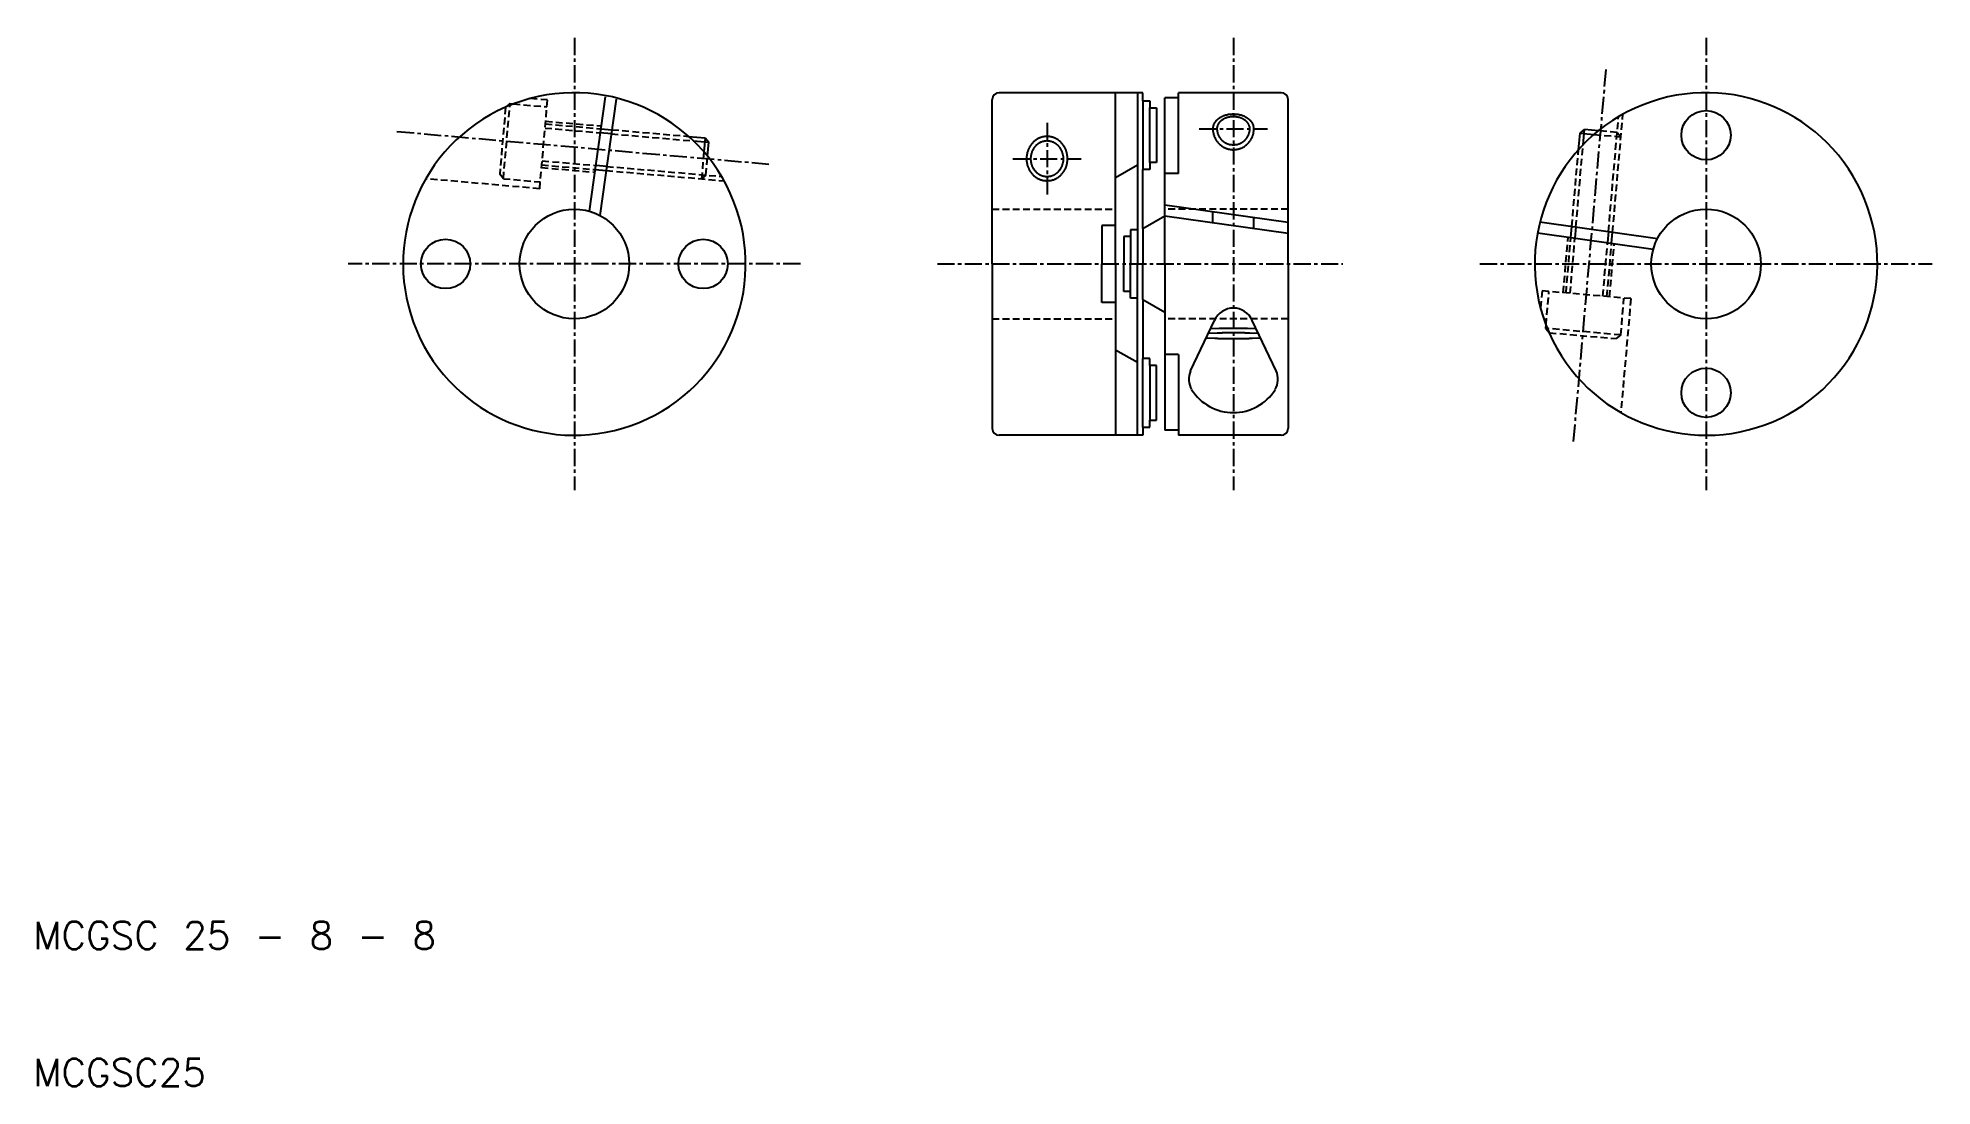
# Model space of a CAD drawing. Extents: x 10 to 149, y 10 to 87.
import ezdxf

# ---------------------------------------------------------------- set-up
doc = ezdxf.new("R2010")
doc.units = 0
doc.linetypes.add('CENTER', pattern=[2, 1.25, -0.25, 0.25, -0.25])
doc.linetypes.add('DASHED', pattern=[0.75, 0.5, -0.25])
doc.layers.get('0').update_dxf_attribs({"linetype": 'CONTINUOUS'})
doc.layers.add('CENTER', color=1, linetype='CENTER')
doc.styles.get("Standard").update_dxf_attribs({"font": 'txt.shx', "width": 0.7, "bigfont": 'bigfont.shx'})

msp = doc.modelspace()

# ---------------------------------------------------------------- linework, layer by layer
at = {"color": 3, "linetype": 'DASHED'}
for p, q in [((44.32, 76.22), (44.79, 81.58)), ((45.05, 81.68), (47.49, 81.47)), ((47.54, 81.97), (46.28, 82.08)), ((46.97, 75.49), (47.54, 81.97)), ((44.48, 81.43), (44.05, 76.55)), ((44.51, 81.46), (44.48, 81.43)), ((47.38, 80.22), (51.43, 79.87)), ((47.4, 80.42), (51.46, 80.07)), ((124.98, 72.36), (125.71, 80.74)), ((125.28, 72.32), (126.03, 80.93)), ((47.36, 79.92), (51.39, 79.57)), ((52.2, 79.5), (58.2, 78.98)), ((52.24, 79.8), (57.84, 79.31)), ((123.92, 79.45), (125.88, 79.28)), ((125.61, 79.6), (124.24, 79.72)), ((125.61, 79.6), (125.88, 79.28)), ((47.15, 77.53), (51.06, 77.19)), ((58.95, 78.18), (58.78, 76.22)), ((59.1, 76.49), (59.22, 77.86)), ((122.3, 72.74), (122.79, 78.34)), ((122.6, 72.7), (123.12, 78.7)), ((46.97, 75.49), (38.66, 76.22)), ((44.32, 76.22), (44.05, 76.55)), ((44.32, 76.22), (47.01, 75.99)), ((47.1, 77.04), (50.99, 76.7)), ((47.12, 77.23), (51.01, 76.89)), ((51.82, 76.82), (60.43, 76.07)), ((51.86, 77.12), (60.24, 76.39)), ((59.1, 76.49), (58.78, 76.22)), ((80, 74), (89, 74)), ((101.6, 74), (92.6, 74)), ((121.68, 67.9), (122.03, 71.96)), ((121.88, 67.88), (122.23, 71.93)), ((122.18, 67.86), (122.53, 71.89)), ((124.57, 67.65), (124.91, 71.56)), ((124.87, 67.62), (125.21, 71.51)), ((125.06, 67.6), (125.4, 71.49)), ((120.13, 68.04), (120.02, 66.78)), ((126.61, 67.47), (120.13, 68.04)), ((120.42, 65.55), (120.63, 67.99)), ((125.88, 64.82), (126.11, 67.51)), ((126.61, 67.47), (125.88, 59.16)), ((80, 66), (89, 66)), ((101.6, 66), (92.6, 66)), ((125.88, 64.82), (120.52, 65.29)), ((120.64, 65.01), (120.67, 64.98)), ((120.67, 64.98), (125.55, 64.55)), ((125.88, 64.82), (125.55, 64.55))]:
    msp.add_line(p, q, dxfattribs=at)
at = {"color": 7, "linetype": 'CONTINUOUS'}
for p, q in [((44.8, 81.7), (44.51, 81.46)), ((44.79, 81.58), (44.8, 81.7)), ((44.8, 81.7), (45.05, 81.68)), ((51.76, 82.19), (50.59, 73.85)), ((52.55, 82.02), (51.36, 73.54)), ((80, 70), (80, 82)), ((90.6, 82.5), (80.5, 82.5)), ((89, 76.28), (89, 82.5)), ((90.6, 82.5), (90.6, 70)), ((91, 82.5), (90.6, 82.5)), ((91, 81.9), (91, 82.5)), ((91, 81.9), (91, 76.9)), ((91, 81.9), (91.5, 81.9)), ((91.5, 81.9), (91.5, 81.4)), ((92.6, 73.52), (92.6, 82.12)), ((93.6, 82.12), (92.6, 82.12)), ((101.1, 82.5), (93.6, 82.5)), ((93.6, 82.12), (93.6, 82.5)), ((93.6, 76.6), (93.6, 82.12)), ((101.6, 70), (101.6, 82)), ((91.5, 77.4), (91.5, 81.4)), ((91.5, 81.4), (92, 81.4)), ((92, 81.4), (92, 77.4)), ((51.43, 79.87), (52.24, 79.8)), ((57.84, 79.31), (59.04, 79.2)), ((59.04, 79.2), (58.95, 78.18)), ((59.04, 79.2), (59.31, 78.88)), ((59.22, 77.86), (59.31, 78.88)), ((122.79, 78.34), (122.9, 79.54)), ((122.9, 79.54), (123.22, 79.81)), ((122.9, 79.54), (123.92, 79.45)), ((124.24, 79.72), (123.22, 79.81)), ((51.01, 76.89), (51.82, 76.82)), ((90.6, 77.2), (89, 76.28)), ((89, 70), (89, 76.28)), ((91, 72.6), (91, 76.9)), ((91.5, 76.9), (91, 76.9)), ((91.5, 77.4), (91.5, 76.9)), ((92, 77.4), (91.5, 77.4)), ((93.6, 76.6), (92.6, 76.6)), ((91, 72.6), (92.6, 73.52)), ((92.6, 74.32), (101.6, 73.06)), ((92.6, 73.52), (101.6, 72.26)), ((92.6, 70), (92.6, 73.52)), ((96.1, 73.03), (96.1, 73.83)), ((99.1, 72.61), (99.1, 73.41)), ((89, 72.8), (88, 72.8)), ((88, 72.8), (88, 70)), ((90.1, 72), (89.6, 72)), ((89.6, 72), (89.6, 70)), ((90.6, 72.5), (90.1, 72.5)), ((90.1, 72.5), (90.1, 70)), ((91, 72.6), (91, 70)), ((119.81, 72.27), (128.25, 71.09)), ((119.98, 73.07), (128.56, 71.86)), ((122.23, 71.93), (122.3, 72.74)), ((125.21, 71.51), (125.28, 72.32)), ((80, 70), (80, 58)), ((88, 67.2), (88, 70)), ((89, 70), (89, 63.72)), ((89.6, 68), (89.6, 70)), ((90.1, 67.5), (90.1, 70)), ((90.6, 57.5), (90.6, 70)), ((91, 67.4), (91, 70)), ((92.6, 70), (92.6, 66.48)), ((101.6, 70), (101.6, 58)), ((90.1, 68), (89.6, 68)), ((89, 67.2), (88, 67.2)), ((90.6, 67.5), (90.1, 67.5)), ((91, 67.4), (92.6, 66.48)), ((91, 67.4), (91, 63.1)), ((92.6, 66.48), (92.6, 57.88)), ((94.48, 62.19), (96.23, 65.88)), ((100.72, 62.19), (98.97, 65.88)), ((120.4, 65.3), (120.42, 65.55)), ((120.52, 65.29), (120.4, 65.3)), ((120.4, 65.3), (120.64, 65.01)), ((89, 63.72), (89, 57.5)), ((90.6, 62.8), (89, 63.72)), ((91, 58.1), (91, 63.1)), ((91.5, 63.1), (91, 63.1)), ((91.5, 62.6), (91.5, 63.1)), ((92, 62.6), (91.5, 62.6)), ((91.5, 62.6), (91.5, 58.6)), ((92, 58.6), (92, 62.6)), ((93.6, 63.4), (92.6, 63.4)), ((93.6, 63.4), (93.6, 57.88)), ((91, 58.1), (91.5, 58.1)), ((91, 58.1), (91, 57.5)), ((91.5, 58.1), (91.5, 58.6)), ((91.5, 58.6), (92, 58.6)), ((90.6, 57.5), (80.5, 57.5)), ((91, 57.5), (90.6, 57.5)), ((93.6, 57.88), (92.6, 57.88)), ((93.6, 57.88), (93.6, 57.5)), ((101.1, 57.5), (93.6, 57.5))]:
    msp.add_line(p, q, dxfattribs=at)
at = {"color": 3, "linetype": 'CONTINUOUS'}
for p, q in [((52.2, 79.5), (51.39, 79.57)), ((58.2, 78.98), (59.31, 78.88)), ((123.12, 78.7), (123.22, 79.81)), ((51.86, 77.12), (51.06, 77.19)), ((122.6, 72.7), (122.53, 71.89)), ((124.98, 72.36), (124.91, 71.56))]:
    msp.add_line(p, q, dxfattribs=at)
for points in [[(99.1, 79.87, 0), (99.1, 79.9, 0), (99.1, 79.92, 0), (99.1, 79.95, 0), (99.09, 79.97, 0), (99.09, 80, 0), (99.08, 80.03, 0), (99.08, 80.05, 0), (99.07, 80.08, 0), (99.06, 80.1, 0), (99.06, 80.13, 0), (99.05, 80.15, 0), (99.04, 80.18, 0), (99.02, 80.2, 0), (99.01, 80.23, 0), (99, 80.25, 0), (98.99, 80.28, 0), (98.97, 80.3, 0), (98.96, 80.32, 0), (98.94, 80.35, 0), (98.92, 80.37, 0), (98.91, 80.39, 0), (98.89, 80.41, 0), (98.87, 80.44, 0), (98.85, 80.46, 0), (98.83, 80.48, 0), (98.8, 80.5, 0), (98.78, 80.52, 0), (98.76, 80.54, 0), (98.74, 80.56, 0), (98.71, 80.58, 0), (98.69, 80.6, 0), (98.66, 80.62, 0), (98.63, 80.64, 0), (98.61, 80.65, 0), (98.58, 80.67, 0), (98.55, 80.69, 0), (98.52, 80.7, 0), (98.49, 80.72, 0), (98.46, 80.73, 0), (98.43, 80.75, 0), (98.4, 80.76, 0), (98.37, 80.78, 0), (98.34, 80.79, 0), (98.31, 80.8, 0), (98.27, 80.81, 0), (98.24, 80.83, 0), (98.21, 80.84, 0), (98.17, 80.85, 0), (98.14, 80.86, 0), (98.11, 80.87, 0), (98.07, 80.87, 0), (98.04, 80.88, 0), (98, 80.89, 0), (97.96, 80.9, 0), (97.93, 80.9, 0), (97.89, 80.91, 0), (97.86, 80.91, 0), (97.82, 80.92, 0), (97.78, 80.92, 0), (97.75, 80.92, 0), (97.71, 80.92, 0), (97.67, 80.93, 0), (97.64, 80.93, 0), (97.6, 80.93, 0), (97.56, 80.93, 0), (97.53, 80.93, 0), (97.49, 80.92, 0), (97.45, 80.92, 0), (97.42, 80.92, 0), (97.38, 80.92, 0), (97.34, 80.91, 0), (97.31, 80.91, 0), (97.27, 80.9, 0), (97.24, 80.9, 0), (97.2, 80.89, 0), (97.16, 80.88, 0), (97.13, 80.87, 0), (97.09, 80.87, 0), (97.06, 80.86, 0), (97.03, 80.85, 0), (96.99, 80.84, 0), (96.96, 80.83, 0), (96.93, 80.81, 0), (96.89, 80.8, 0), (96.86, 80.79, 0), (96.83, 80.78, 0), (96.8, 80.76, 0), (96.77, 80.75, 0), (96.74, 80.73, 0), (96.71, 80.72, 0), (96.68, 80.7, 0), (96.65, 80.69, 0), (96.62, 80.67, 0), (96.59, 80.65, 0), (96.57, 80.64, 0), (96.54, 80.62, 0), (96.51, 80.6, 0), (96.49, 80.58, 0), (96.46, 80.56, 0), (96.44, 80.54, 0), (96.42, 80.52, 0), (96.4, 80.5, 0), (96.37, 80.48, 0), (96.35, 80.46, 0), (96.33, 80.44, 0), (96.31, 80.41, 0), (96.29, 80.39, 0), (96.28, 80.37, 0), (96.26, 80.35, 0), (96.24, 80.32, 0), (96.23, 80.3, 0), (96.21, 80.28, 0), (96.2, 80.25, 0), (96.19, 80.23, 0), (96.18, 80.2, 0), (96.16, 80.18, 0), (96.15, 80.15, 0), (96.14, 80.13, 0), (96.14, 80.1, 0), (96.13, 80.08, 0), (96.12, 80.05, 0), (96.12, 80.03, 0), (96.11, 80, 0), (96.11, 79.97, 0), (96.1, 79.95, 0), (96.1, 79.92, 0), (96.1, 79.9, 0), (96.1, 79.87, 0)], [(85.5, 77.67, 0), (85.5, 77.71, 0), (85.5, 77.75, 0), (85.5, 77.79, 0), (85.49, 77.83, 0), (85.49, 77.87, 0), (85.48, 77.91, 0), (85.48, 77.95, 0), (85.47, 77.99, 0), (85.46, 78.03, 0), (85.45, 78.07, 0), (85.45, 78.11, 0), (85.44, 78.14, 0), (85.42, 78.18, 0), (85.41, 78.22, 0), (85.4, 78.26, 0), (85.39, 78.3, 0), (85.37, 78.33, 0), (85.36, 78.37, 0), (85.34, 78.41, 0), (85.32, 78.44, 0), (85.31, 78.48, 0), (85.29, 78.51, 0), (85.27, 78.55, 0), (85.25, 78.58, 0), (85.23, 78.61, 0), (85.2, 78.65, 0), (85.18, 78.68, 0), (85.16, 78.71, 0), (85.14, 78.74, 0), (85.11, 78.77, 0), (85.09, 78.8, 0), (85.06, 78.83, 0), (85.03, 78.86, 0), (85.01, 78.88, 0), (84.98, 78.91, 0), (84.95, 78.94, 0), (84.92, 78.96, 0), (84.89, 78.99, 0), (84.86, 79.01, 0), (84.83, 79.03, 0), (84.8, 79.05, 0), (84.77, 79.08, 0), (84.74, 79.1, 0), (84.71, 79.11, 0), (84.67, 79.13, 0), (84.64, 79.15, 0), (84.61, 79.17, 0), (84.57, 79.18, 0), (84.54, 79.2, 0), (84.51, 79.21, 0), (84.47, 79.23, 0), (84.44, 79.24, 0), (84.4, 79.25, 0), (84.36, 79.26, 0), (84.33, 79.27, 0), (84.29, 79.28, 0), (84.26, 79.28, 0), (84.22, 79.29, 0), (84.18, 79.3, 0), (84.15, 79.3, 0), (84.11, 79.3, 0), (84.07, 79.31, 0), (84.04, 79.31, 0), (84, 79.31, 0), (83.96, 79.31, 0), (83.93, 79.31, 0), (83.89, 79.3, 0), (83.85, 79.3, 0), (83.82, 79.3, 0), (83.78, 79.29, 0), (83.74, 79.28, 0), (83.71, 79.28, 0), (83.67, 79.27, 0), (83.64, 79.26, 0), (83.6, 79.25, 0), (83.56, 79.24, 0), (83.53, 79.23, 0), (83.49, 79.21, 0), (83.46, 79.2, 0), (83.43, 79.18, 0), (83.39, 79.17, 0), (83.36, 79.15, 0), (83.33, 79.13, 0), (83.29, 79.11, 0), (83.26, 79.1, 0), (83.23, 79.08, 0), (83.2, 79.05, 0), (83.17, 79.03, 0), (83.14, 79.01, 0), (83.11, 78.99, 0), (83.08, 78.96, 0), (83.05, 78.94, 0), (83.02, 78.91, 0), (82.99, 78.88, 0), (82.97, 78.86, 0), (82.94, 78.83, 0), (82.91, 78.8, 0), (82.89, 78.77, 0), (82.86, 78.74, 0), (82.84, 78.71, 0), (82.82, 78.68, 0), (82.8, 78.65, 0), (82.77, 78.61, 0), (82.75, 78.58, 0), (82.73, 78.55, 0), (82.71, 78.51, 0), (82.69, 78.48, 0), (82.68, 78.44, 0), (82.66, 78.41, 0), (82.64, 78.37, 0), (82.63, 78.33, 0), (82.61, 78.3, 0), (82.6, 78.26, 0), (82.59, 78.22, 0), (82.58, 78.18, 0), (82.56, 78.14, 0), (82.55, 78.11, 0), (82.55, 78.07, 0), (82.54, 78.03, 0), (82.53, 77.99, 0), (82.52, 77.95, 0), (82.52, 77.91, 0), (82.51, 77.87, 0), (82.51, 77.83, 0), (82.5, 77.79, 0), (82.5, 77.75, 0), (82.5, 77.71, 0), (82.5, 77.67, 0)], [(96.1, 79.87, 0), (96.1, 79.83, 0), (96.1, 79.8, 0), (96.1, 79.76, 0), (96.11, 79.72, 0), (96.11, 79.68, 0), (96.12, 79.65, 0), (96.12, 79.61, 0), (96.13, 79.57, 0), (96.14, 79.54, 0), (96.14, 79.5, 0), (96.15, 79.46, 0), (96.16, 79.43, 0), (96.18, 79.39, 0), (96.19, 79.36, 0), (96.2, 79.32, 0), (96.21, 79.29, 0), (96.23, 79.25, 0), (96.24, 79.22, 0), (96.26, 79.18, 0), (96.28, 79.15, 0), (96.29, 79.12, 0), (96.31, 79.09, 0), (96.33, 79.05, 0), (96.35, 79.02, 0), (96.37, 78.99, 0), (96.4, 78.96, 0), (96.42, 78.93, 0), (96.44, 78.9, 0), (96.46, 78.87, 0), (96.49, 78.84, 0), (96.51, 78.82, 0), (96.54, 78.79, 0), (96.57, 78.76, 0), (96.59, 78.74, 0), (96.62, 78.71, 0), (96.65, 78.69, 0), (96.68, 78.67, 0), (96.71, 78.64, 0), (96.74, 78.62, 0), (96.77, 78.6, 0), (96.8, 78.58, 0), (96.83, 78.56, 0), (96.86, 78.54, 0), (96.89, 78.52, 0), (96.93, 78.51, 0), (96.96, 78.49, 0), (96.99, 78.47, 0), (97.03, 78.46, 0), (97.06, 78.45, 0), (97.09, 78.43, 0), (97.13, 78.42, 0), (97.16, 78.41, 0), (97.2, 78.4, 0), (97.24, 78.39, 0), (97.27, 78.38, 0), (97.31, 78.37, 0), (97.34, 78.37, 0), (97.38, 78.36, 0), (97.42, 78.35, 0), (97.45, 78.35, 0), (97.49, 78.35, 0), (97.53, 78.34, 0), (97.56, 78.34, 0), (97.6, 78.34, 0), (97.64, 78.34, 0), (97.67, 78.34, 0), (97.71, 78.35, 0), (97.75, 78.35, 0), (97.78, 78.35, 0), (97.82, 78.36, 0), (97.86, 78.37, 0), (97.89, 78.37, 0), (97.93, 78.38, 0), (97.96, 78.39, 0), (98, 78.4, 0), (98.04, 78.41, 0), (98.07, 78.42, 0), (98.11, 78.43, 0), (98.14, 78.45, 0), (98.17, 78.46, 0), (98.21, 78.47, 0), (98.24, 78.49, 0), (98.27, 78.51, 0), (98.31, 78.52, 0), (98.34, 78.54, 0), (98.37, 78.56, 0), (98.4, 78.58, 0), (98.43, 78.6, 0), (98.46, 78.62, 0), (98.49, 78.64, 0), (98.52, 78.67, 0), (98.55, 78.69, 0), (98.58, 78.71, 0), (98.61, 78.74, 0), (98.63, 78.76, 0), (98.66, 78.79, 0), (98.69, 78.82, 0), (98.71, 78.84, 0), (98.74, 78.87, 0), (98.76, 78.9, 0), (98.78, 78.93, 0), (98.8, 78.96, 0), (98.83, 78.99, 0), (98.85, 79.02, 0), (98.87, 79.05, 0), (98.89, 79.09, 0), (98.91, 79.12, 0), (98.92, 79.15, 0), (98.94, 79.18, 0), (98.96, 79.22, 0), (98.97, 79.25, 0), (98.99, 79.29, 0), (99, 79.32, 0), (99.01, 79.36, 0), (99.02, 79.39, 0), (99.04, 79.43, 0), (99.05, 79.46, 0), (99.06, 79.5, 0), (99.06, 79.54, 0), (99.07, 79.57, 0), (99.08, 79.61, 0), (99.08, 79.65, 0), (99.09, 79.68, 0), (99.09, 79.72, 0), (99.1, 79.76, 0), (99.1, 79.8, 0), (99.1, 79.83, 0), (99.1, 79.87, 0)], [(82.5, 77.67, 0), (82.5, 77.63, 0), (82.5, 77.59, 0), (82.5, 77.55, 0), (82.51, 77.51, 0), (82.51, 77.47, 0), (82.52, 77.43, 0), (82.52, 77.4, 0), (82.53, 77.36, 0), (82.54, 77.32, 0), (82.55, 77.28, 0), (82.55, 77.24, 0), (82.56, 77.2, 0), (82.58, 77.17, 0), (82.59, 77.13, 0), (82.6, 77.09, 0), (82.61, 77.06, 0), (82.63, 77.02, 0), (82.64, 76.99, 0), (82.66, 76.95, 0), (82.68, 76.92, 0), (82.69, 76.88, 0), (82.71, 76.85, 0), (82.73, 76.81, 0), (82.75, 76.78, 0), (82.77, 76.75, 0), (82.8, 76.72, 0), (82.82, 76.69, 0), (82.84, 76.66, 0), (82.86, 76.62, 0), (82.89, 76.6, 0), (82.91, 76.57, 0), (82.94, 76.54, 0), (82.97, 76.51, 0), (82.99, 76.48, 0), (83.02, 76.46, 0), (83.05, 76.43, 0), (83.08, 76.41, 0), (83.11, 76.39, 0), (83.14, 76.36, 0), (83.17, 76.34, 0), (83.2, 76.32, 0), (83.23, 76.3, 0), (83.26, 76.28, 0), (83.29, 76.26, 0), (83.33, 76.24, 0), (83.36, 76.22, 0), (83.39, 76.21, 0), (83.43, 76.19, 0), (83.46, 76.18, 0), (83.49, 76.16, 0), (83.53, 76.15, 0), (83.56, 76.14, 0), (83.6, 76.13, 0), (83.64, 76.12, 0), (83.67, 76.11, 0), (83.71, 76.1, 0), (83.74, 76.09, 0), (83.78, 76.09, 0), (83.82, 76.08, 0), (83.85, 76.08, 0), (83.89, 76.08, 0), (83.93, 76.07, 0), (83.96, 76.07, 0), (84, 76.07, 0), (84.04, 76.07, 0), (84.07, 76.07, 0), (84.11, 76.08, 0), (84.15, 76.08, 0), (84.18, 76.08, 0), (84.22, 76.09, 0), (84.26, 76.09, 0), (84.29, 76.1, 0), (84.33, 76.11, 0), (84.36, 76.12, 0), (84.4, 76.13, 0), (84.44, 76.14, 0), (84.47, 76.15, 0), (84.51, 76.16, 0), (84.54, 76.18, 0), (84.57, 76.19, 0), (84.61, 76.21, 0), (84.64, 76.22, 0), (84.67, 76.24, 0), (84.71, 76.26, 0), (84.74, 76.28, 0), (84.77, 76.3, 0), (84.8, 76.32, 0), (84.83, 76.34, 0), (84.86, 76.36, 0), (84.89, 76.39, 0), (84.92, 76.41, 0), (84.95, 76.43, 0), (84.98, 76.46, 0), (85.01, 76.48, 0), (85.03, 76.51, 0), (85.06, 76.54, 0), (85.09, 76.57, 0), (85.11, 76.6, 0), (85.14, 76.62, 0), (85.16, 76.66, 0), (85.18, 76.69, 0), (85.2, 76.72, 0), (85.23, 76.75, 0), (85.25, 76.78, 0), (85.27, 76.81, 0), (85.29, 76.85, 0), (85.31, 76.88, 0), (85.32, 76.92, 0), (85.34, 76.95, 0), (85.36, 76.99, 0), (85.37, 77.02, 0), (85.39, 77.06, 0), (85.4, 77.09, 0), (85.41, 77.13, 0), (85.42, 77.17, 0), (85.44, 77.2, 0), (85.45, 77.24, 0), (85.45, 77.28, 0), (85.46, 77.32, 0), (85.47, 77.36, 0), (85.48, 77.4, 0), (85.48, 77.43, 0), (85.49, 77.47, 0), (85.49, 77.51, 0), (85.5, 77.55, 0), (85.5, 77.59, 0), (85.5, 77.63, 0), (85.5, 77.67, 0)]]:
    msp.add_polyline3d(points, dxfattribs=at)
at = {"color": 7, "linetype": 'CONTINUOUS'}
for points in [[(98.8, 79.87, 0), (98.8, 79.89, 0), (98.8, 79.91, 0), (98.8, 79.94, 0), (98.79, 79.96, 0), (98.79, 79.98, 0), (98.79, 80, 0), (98.78, 80.02, 0), (98.78, 80.04, 0), (98.77, 80.06, 0), (98.76, 80.08, 0), (98.76, 80.1, 0), (98.75, 80.12, 0), (98.74, 80.15, 0), (98.73, 80.17, 0), (98.72, 80.19, 0), (98.71, 80.21, 0), (98.7, 80.22, 0), (98.68, 80.24, 0), (98.67, 80.26, 0), (98.66, 80.28, 0), (98.64, 80.3, 0), (98.63, 80.32, 0), (98.61, 80.34, 0), (98.6, 80.36, 0), (98.58, 80.37, 0), (98.56, 80.39, 0), (98.55, 80.41, 0), (98.53, 80.43, 0), (98.51, 80.44, 0), (98.49, 80.46, 0), (98.47, 80.47, 0), (98.45, 80.49, 0), (98.43, 80.5, 0), (98.41, 80.52, 0), (98.38, 80.53, 0), (98.36, 80.55, 0), (98.34, 80.56, 0), (98.31, 80.57, 0), (98.29, 80.59, 0), (98.27, 80.6, 0), (98.24, 80.61, 0), (98.22, 80.62, 0), (98.19, 80.63, 0), (98.17, 80.64, 0), (98.14, 80.65, 0), (98.11, 80.66, 0), (98.09, 80.67, 0), (98.06, 80.68, 0), (98.03, 80.69, 0), (98, 80.69, 0), (97.98, 80.7, 0), (97.95, 80.71, 0), (97.92, 80.71, 0), (97.89, 80.72, 0), (97.86, 80.72, 0), (97.83, 80.73, 0), (97.81, 80.73, 0), (97.78, 80.74, 0), (97.75, 80.74, 0), (97.72, 80.74, 0), (97.69, 80.74, 0), (97.66, 80.74, 0), (97.63, 80.74, 0), (97.6, 80.74, 0), (97.57, 80.74, 0), (97.54, 80.74, 0), (97.51, 80.74, 0), (97.48, 80.74, 0), (97.45, 80.74, 0), (97.42, 80.74, 0), (97.39, 80.73, 0), (97.37, 80.73, 0), (97.34, 80.72, 0), (97.31, 80.72, 0), (97.28, 80.71, 0), (97.25, 80.71, 0), (97.22, 80.7, 0), (97.2, 80.69, 0), (97.17, 80.69, 0), (97.14, 80.68, 0), (97.11, 80.67, 0), (97.09, 80.66, 0), (97.06, 80.65, 0), (97.03, 80.64, 0), (97.01, 80.63, 0), (96.98, 80.62, 0), (96.96, 80.61, 0), (96.93, 80.6, 0), (96.91, 80.59, 0), (96.89, 80.57, 0), (96.86, 80.56, 0), (96.84, 80.55, 0), (96.82, 80.53, 0), (96.79, 80.52, 0), (96.77, 80.5, 0), (96.75, 80.49, 0), (96.73, 80.47, 0), (96.71, 80.46, 0), (96.69, 80.44, 0), (96.67, 80.43, 0), (96.65, 80.41, 0), (96.64, 80.39, 0), (96.62, 80.37, 0), (96.6, 80.36, 0), (96.59, 80.34, 0), (96.57, 80.32, 0), (96.56, 80.3, 0), (96.54, 80.28, 0), (96.53, 80.26, 0), (96.52, 80.24, 0), (96.5, 80.22, 0), (96.49, 80.21, 0), (96.48, 80.19, 0), (96.47, 80.17, 0), (96.46, 80.15, 0), (96.45, 80.12, 0), (96.44, 80.1, 0), (96.44, 80.08, 0), (96.43, 80.06, 0), (96.42, 80.04, 0), (96.42, 80.02, 0), (96.41, 80, 0), (96.41, 79.98, 0), (96.41, 79.96, 0), (96.4, 79.94, 0), (96.4, 79.91, 0), (96.4, 79.89, 0), (96.4, 79.87, 0)], [(85.2, 77.67, 0), (85.2, 77.7, 0), (85.2, 77.73, 0), (85.2, 77.77, 0), (85.19, 77.8, 0), (85.19, 77.83, 0), (85.19, 77.86, 0), (85.18, 77.89, 0), (85.18, 77.92, 0), (85.17, 77.96, 0), (85.16, 77.99, 0), (85.16, 78.02, 0), (85.15, 78.05, 0), (85.14, 78.08, 0), (85.13, 78.11, 0), (85.12, 78.14, 0), (85.11, 78.17, 0), (85.1, 78.2, 0), (85.08, 78.23, 0), (85.07, 78.26, 0), (85.06, 78.28, 0), (85.04, 78.31, 0), (85.03, 78.34, 0), (85.01, 78.37, 0), (85, 78.39, 0), (84.98, 78.42, 0), (84.96, 78.45, 0), (84.95, 78.47, 0), (84.93, 78.5, 0), (84.91, 78.52, 0), (84.89, 78.55, 0), (84.87, 78.57, 0), (84.85, 78.59, 0), (84.83, 78.62, 0), (84.81, 78.64, 0), (84.78, 78.66, 0), (84.76, 78.68, 0), (84.74, 78.7, 0), (84.71, 78.72, 0), (84.69, 78.74, 0), (84.67, 78.76, 0), (84.64, 78.77, 0), (84.62, 78.79, 0), (84.59, 78.81, 0), (84.57, 78.82, 0), (84.54, 78.84, 0), (84.51, 78.85, 0), (84.49, 78.86, 0), (84.46, 78.88, 0), (84.43, 78.89, 0), (84.4, 78.9, 0), (84.38, 78.91, 0), (84.35, 78.92, 0), (84.32, 78.93, 0), (84.29, 78.94, 0), (84.26, 78.94, 0), (84.23, 78.95, 0), (84.21, 78.96, 0), (84.18, 78.96, 0), (84.15, 78.97, 0), (84.12, 78.97, 0), (84.09, 78.97, 0), (84.06, 78.97, 0), (84.03, 78.98, 0), (84, 78.98, 0), (83.97, 78.98, 0), (83.94, 78.97, 0), (83.91, 78.97, 0), (83.88, 78.97, 0), (83.85, 78.97, 0), (83.82, 78.96, 0), (83.79, 78.96, 0), (83.77, 78.95, 0), (83.74, 78.94, 0), (83.71, 78.94, 0), (83.68, 78.93, 0), (83.65, 78.92, 0), (83.62, 78.91, 0), (83.6, 78.9, 0), (83.57, 78.89, 0), (83.54, 78.88, 0), (83.51, 78.86, 0), (83.49, 78.85, 0), (83.46, 78.84, 0), (83.43, 78.82, 0), (83.41, 78.81, 0), (83.38, 78.79, 0), (83.36, 78.77, 0), (83.33, 78.76, 0), (83.31, 78.74, 0), (83.29, 78.72, 0), (83.26, 78.7, 0), (83.24, 78.68, 0), (83.22, 78.66, 0), (83.19, 78.64, 0), (83.17, 78.62, 0), (83.15, 78.59, 0), (83.13, 78.57, 0), (83.11, 78.55, 0), (83.09, 78.52, 0), (83.07, 78.5, 0), (83.05, 78.47, 0), (83.04, 78.45, 0), (83.02, 78.42, 0), (83, 78.39, 0), (82.99, 78.37, 0), (82.97, 78.34, 0), (82.96, 78.31, 0), (82.94, 78.28, 0), (82.93, 78.26, 0), (82.92, 78.23, 0), (82.9, 78.2, 0), (82.89, 78.17, 0), (82.88, 78.14, 0), (82.87, 78.11, 0), (82.86, 78.08, 0), (82.85, 78.05, 0), (82.84, 78.02, 0), (82.84, 77.99, 0), (82.83, 77.96, 0), (82.82, 77.92, 0), (82.82, 77.89, 0), (82.81, 77.86, 0), (82.81, 77.83, 0), (82.81, 77.8, 0), (82.8, 77.77, 0), (82.8, 77.73, 0), (82.8, 77.7, 0), (82.8, 77.67, 0)], [(96.4, 79.87, 0), (96.4, 79.84, 0), (96.4, 79.81, 0), (96.4, 79.78, 0), (96.41, 79.76, 0), (96.41, 79.73, 0), (96.41, 79.7, 0), (96.42, 79.67, 0), (96.42, 79.64, 0), (96.43, 79.61, 0), (96.44, 79.59, 0), (96.44, 79.56, 0), (96.45, 79.53, 0), (96.46, 79.5, 0), (96.47, 79.48, 0), (96.48, 79.45, 0), (96.49, 79.42, 0), (96.5, 79.4, 0), (96.52, 79.37, 0), (96.53, 79.34, 0), (96.54, 79.32, 0), (96.56, 79.29, 0), (96.57, 79.27, 0), (96.59, 79.24, 0), (96.6, 79.22, 0), (96.62, 79.2, 0), (96.64, 79.17, 0), (96.65, 79.15, 0), (96.67, 79.13, 0), (96.69, 79.11, 0), (96.71, 79.08, 0), (96.73, 79.06, 0), (96.75, 79.04, 0), (96.77, 79.02, 0), (96.79, 79, 0), (96.82, 78.98, 0), (96.84, 78.97, 0), (96.86, 78.95, 0), (96.89, 78.93, 0), (96.91, 78.91, 0), (96.93, 78.9, 0), (96.96, 78.88, 0), (96.98, 78.87, 0), (97.01, 78.85, 0), (97.03, 78.84, 0), (97.06, 78.82, 0), (97.09, 78.81, 0), (97.11, 78.8, 0), (97.14, 78.79, 0), (97.17, 78.78, 0), (97.2, 78.77, 0), (97.22, 78.76, 0), (97.25, 78.75, 0), (97.28, 78.74, 0), (97.31, 78.73, 0), (97.34, 78.73, 0), (97.37, 78.72, 0), (97.39, 78.72, 0), (97.42, 78.71, 0), (97.45, 78.71, 0), (97.48, 78.71, 0), (97.51, 78.7, 0), (97.54, 78.7, 0), (97.57, 78.7, 0), (97.6, 78.7, 0), (97.63, 78.7, 0), (97.66, 78.7, 0), (97.69, 78.7, 0), (97.72, 78.71, 0), (97.75, 78.71, 0), (97.78, 78.71, 0), (97.81, 78.72, 0), (97.83, 78.72, 0), (97.86, 78.73, 0), (97.89, 78.73, 0), (97.92, 78.74, 0), (97.95, 78.75, 0), (97.98, 78.76, 0), (98, 78.77, 0), (98.03, 78.78, 0), (98.06, 78.79, 0), (98.09, 78.8, 0), (98.11, 78.81, 0), (98.14, 78.82, 0), (98.17, 78.84, 0), (98.19, 78.85, 0), (98.22, 78.87, 0), (98.24, 78.88, 0), (98.27, 78.9, 0), (98.29, 78.91, 0), (98.31, 78.93, 0), (98.34, 78.95, 0), (98.36, 78.97, 0), (98.38, 78.98, 0), (98.41, 79, 0), (98.43, 79.02, 0), (98.45, 79.04, 0), (98.47, 79.06, 0), (98.49, 79.08, 0), (98.51, 79.11, 0), (98.53, 79.13, 0), (98.55, 79.15, 0), (98.56, 79.17, 0), (98.58, 79.2, 0), (98.6, 79.22, 0), (98.61, 79.24, 0), (98.63, 79.27, 0), (98.64, 79.29, 0), (98.66, 79.32, 0), (98.67, 79.34, 0), (98.68, 79.37, 0), (98.7, 79.4, 0), (98.71, 79.42, 0), (98.72, 79.45, 0), (98.73, 79.48, 0), (98.74, 79.5, 0), (98.75, 79.53, 0), (98.76, 79.56, 0), (98.76, 79.59, 0), (98.77, 79.61, 0), (98.78, 79.64, 0), (98.78, 79.67, 0), (98.79, 79.7, 0), (98.79, 79.73, 0), (98.79, 79.76, 0), (98.8, 79.78, 0), (98.8, 79.81, 0), (98.8, 79.84, 0), (98.8, 79.87, 0)], [(82.8, 77.67, 0), (82.8, 77.64, 0), (82.8, 77.61, 0), (82.8, 77.57, 0), (82.81, 77.54, 0), (82.81, 77.51, 0), (82.81, 77.48, 0), (82.82, 77.45, 0), (82.82, 77.42, 0), (82.83, 77.39, 0), (82.84, 77.36, 0), (82.84, 77.33, 0), (82.85, 77.3, 0), (82.86, 77.27, 0), (82.87, 77.24, 0), (82.88, 77.21, 0), (82.89, 77.18, 0), (82.9, 77.15, 0), (82.92, 77.12, 0), (82.93, 77.09, 0), (82.94, 77.06, 0), (82.96, 77.04, 0), (82.97, 77.01, 0), (82.99, 76.98, 0), (83, 76.96, 0), (83.02, 76.93, 0), (83.04, 76.91, 0), (83.05, 76.88, 0), (83.07, 76.86, 0), (83.09, 76.83, 0), (83.11, 76.81, 0), (83.13, 76.79, 0), (83.15, 76.76, 0), (83.17, 76.74, 0), (83.19, 76.72, 0), (83.22, 76.7, 0), (83.24, 76.68, 0), (83.26, 76.66, 0), (83.29, 76.64, 0), (83.31, 76.62, 0), (83.33, 76.6, 0), (83.36, 76.59, 0), (83.38, 76.57, 0), (83.41, 76.55, 0), (83.43, 76.54, 0), (83.46, 76.52, 0), (83.49, 76.51, 0), (83.51, 76.5, 0), (83.54, 76.49, 0), (83.57, 76.47, 0), (83.6, 76.46, 0), (83.62, 76.45, 0), (83.65, 76.44, 0), (83.68, 76.43, 0), (83.71, 76.43, 0), (83.74, 76.42, 0), (83.77, 76.41, 0), (83.79, 76.41, 0), (83.82, 76.4, 0), (83.85, 76.4, 0), (83.88, 76.39, 0), (83.91, 76.39, 0), (83.94, 76.39, 0), (83.97, 76.39, 0), (84, 76.39, 0), (84.03, 76.39, 0), (84.06, 76.39, 0), (84.09, 76.39, 0), (84.12, 76.39, 0), (84.15, 76.4, 0), (84.18, 76.4, 0), (84.21, 76.41, 0), (84.23, 76.41, 0), (84.26, 76.42, 0), (84.29, 76.43, 0), (84.32, 76.43, 0), (84.35, 76.44, 0), (84.38, 76.45, 0), (84.4, 76.46, 0), (84.43, 76.47, 0), (84.46, 76.49, 0), (84.49, 76.5, 0), (84.51, 76.51, 0), (84.54, 76.52, 0), (84.57, 76.54, 0), (84.59, 76.55, 0), (84.62, 76.57, 0), (84.64, 76.59, 0), (84.67, 76.6, 0), (84.69, 76.62, 0), (84.71, 76.64, 0), (84.74, 76.66, 0), (84.76, 76.68, 0), (84.78, 76.7, 0), (84.81, 76.72, 0), (84.83, 76.74, 0), (84.85, 76.76, 0), (84.87, 76.79, 0), (84.89, 76.81, 0), (84.91, 76.83, 0), (84.93, 76.86, 0), (84.95, 76.88, 0), (84.96, 76.91, 0), (84.98, 76.93, 0), (85, 76.96, 0), (85.01, 76.98, 0), (85.03, 77.01, 0), (85.04, 77.04, 0), (85.06, 77.06, 0), (85.07, 77.09, 0), (85.08, 77.12, 0), (85.1, 77.15, 0), (85.11, 77.18, 0), (85.12, 77.21, 0), (85.13, 77.24, 0), (85.14, 77.27, 0), (85.15, 77.3, 0), (85.16, 77.33, 0), (85.16, 77.36, 0), (85.17, 77.39, 0), (85.18, 77.42, 0), (85.18, 77.45, 0), (85.19, 77.48, 0), (85.19, 77.51, 0), (85.19, 77.54, 0), (85.2, 77.57, 0), (85.2, 77.61, 0), (85.2, 77.64, 0), (85.2, 77.67, 0)], [(99.27, 65.26, 0), (98.63, 65.28, 0), (98.57, 65.29, 0), (98.52, 65.29, 0), (98.46, 65.29, 0), (98.41, 65.29, 0), (98.35, 65.29, 0), (98.29, 65.29, 0), (98.24, 65.3, 0), (98.18, 65.3, 0), (98.12, 65.3, 0), (98.07, 65.3, 0), (98.01, 65.3, 0), (97.95, 65.3, 0), (97.89, 65.3, 0), (97.83, 65.3, 0), (97.78, 65.3, 0), (97.72, 65.3, 0), (97.66, 65.3, 0), (97.6, 65.3, 0), (97.54, 65.3, 0), (97.48, 65.3, 0), (97.42, 65.3, 0), (97.37, 65.3, 0), (97.31, 65.3, 0), (97.25, 65.3, 0), (97.19, 65.3, 0), (97.13, 65.3, 0), (97.08, 65.3, 0), (97.02, 65.3, 0), (96.96, 65.3, 0), (96.91, 65.29, 0), (96.85, 65.29, 0), (96.79, 65.29, 0), (96.74, 65.29, 0), (96.68, 65.29, 0), (96.63, 65.29, 0), (96.57, 65.28, 0), (95.93, 65.26, 0)], [(95.63, 64.62, 0), (96.24, 64.59, 0), (96.29, 64.58, 0), (96.34, 64.58, 0), (96.38, 64.58, 0), (96.43, 64.58, 0), (96.48, 64.57, 0), (96.53, 64.57, 0), (96.58, 64.57, 0), (96.63, 64.57, 0), (96.68, 64.57, 0), (96.73, 64.56, 0), (96.79, 64.56, 0), (96.84, 64.56, 0), (96.89, 64.56, 0), (96.94, 64.56, 0), (97, 64.56, 0), (97.05, 64.56, 0), (97.11, 64.55, 0), (97.16, 64.55, 0), (97.21, 64.55, 0), (97.27, 64.55, 0), (97.32, 64.55, 0), (97.38, 64.55, 0), (97.43, 64.55, 0), (97.49, 64.55, 0), (97.54, 64.55, 0), (97.6, 64.55, 0), (97.66, 64.55, 0), (97.71, 64.55, 0), (97.77, 64.55, 0), (97.82, 64.55, 0), (97.88, 64.55, 0), (97.93, 64.55, 0), (97.99, 64.55, 0), (98.04, 64.55, 0), (98.09, 64.55, 0), (98.15, 64.56, 0), (98.2, 64.56, 0), (98.26, 64.56, 0), (98.31, 64.56, 0), (98.36, 64.56, 0), (98.41, 64.56, 0), (98.47, 64.56, 0), (98.52, 64.57, 0), (98.57, 64.57, 0), (98.62, 64.57, 0), (98.67, 64.57, 0), (98.72, 64.57, 0), (98.77, 64.58, 0), (98.82, 64.58, 0), (98.86, 64.58, 0), (98.91, 64.58, 0), (98.96, 64.59, 0), (99.57, 64.62, 0)], [(99.43, 64.92, 0), (98.79, 64.95, 0), (98.75, 64.95, 0), (98.7, 64.95, 0), (98.65, 64.96, 0), (98.6, 64.96, 0), (98.55, 64.96, 0), (98.5, 64.96, 0), (98.45, 64.96, 0), (98.4, 64.97, 0), (98.35, 64.97, 0), (98.3, 64.97, 0), (98.24, 64.97, 0), (98.19, 64.97, 0), (98.14, 64.97, 0), (98.09, 64.97, 0), (98.03, 64.97, 0), (97.98, 64.97, 0), (97.92, 64.98, 0), (97.87, 64.98, 0), (97.82, 64.98, 0), (97.76, 64.98, 0), (97.71, 64.98, 0), (97.65, 64.98, 0), (97.6, 64.98, 0), (97.55, 64.98, 0), (97.49, 64.98, 0), (97.44, 64.98, 0), (97.38, 64.98, 0), (97.33, 64.98, 0), (97.28, 64.98, 0), (97.22, 64.97, 0), (97.17, 64.97, 0), (97.11, 64.97, 0), (97.06, 64.97, 0), (97.01, 64.97, 0), (96.96, 64.97, 0), (96.9, 64.97, 0), (96.85, 64.97, 0), (96.8, 64.97, 0), (96.75, 64.96, 0), (96.7, 64.96, 0), (96.65, 64.96, 0), (96.6, 64.96, 0), (96.55, 64.96, 0), (96.5, 64.95, 0), (96.45, 64.95, 0), (96.41, 64.95, 0), (95.77, 64.92, 0)]]:
    msp.add_polyline3d(points, dxfattribs=at)
for centre, radius in [((132.1, 79.4), 1.8), ((49.5, 70), 4), ((132.1, 70), 4), ((40.1, 70), 1.8), ((58.9, 70), 1.8), ((132.1, 60.6), 1.8)]:
    msp.add_circle(centre, radius, dxfattribs=at)
for centre, radius, start, end in [((49.5, 70), 12.5, 113.6854, 110.8419), ((49.5, 70), 12.5, 110.8419, 113.6854), ((80.5, 82), 0.5, 90, 180), ((101.1, 82), 0.5, 0, 90), ((132.1, 70), 12.5, 203.6854, 200.8419), ((97.6, 65.28), 1.5, 23.7335, 156.2665), ((132.1, 70), 12.5, 200.8419, 203.6854), ((95.85, 61.59), 1.5, 156.2665, 210.3346), ((99.35, 61.59), 1.5, 329.6654, 23.7335), ((97.6, 62.76), 3.61, 212.4373, 327.5627), ((80.5, 58), 0.5, 180, 270), ((101.1, 58), 0.5, 270, 0)]:
    msp.add_arc(centre, radius, start, end, dxfattribs=at)
at = {"layer": 'CENTER', "color": 1, "linetype": 'CENTER'}
for p, q in [((49.5, 86.5), (49.5, 53.5)), ((97.6, 86.5), (97.6, 53.5)), ((132.1, 86.5), (132.1, 53.5)), ((122.43, 57.05), (124.83, 84.44)), ((84, 80.31), (84, 75.07)), ((36.55, 79.67), (63.94, 77.27)), ((95.1, 79.87), (100.1, 79.87)), ((81.5, 77.67), (86.5, 77.67)), ((66, 70), (33, 70)), ((76, 70), (105.6, 70)), ((115.6, 70), (148.6, 70))]:
    msp.add_line(p, q, dxfattribs=at)

# ---------------------------------------------------------------- texts
at = {"color": 7, "linetype": 'CONTINUOUS'}
for s, p in [('MCGSC 25 - 8 - 8', (10, 20)), ('MCGSC25', (10, 10))]:
    msp.add_text(s, height=2, dxfattribs=at).set_placement(p)

doc.saveas('drawing.dxf')
